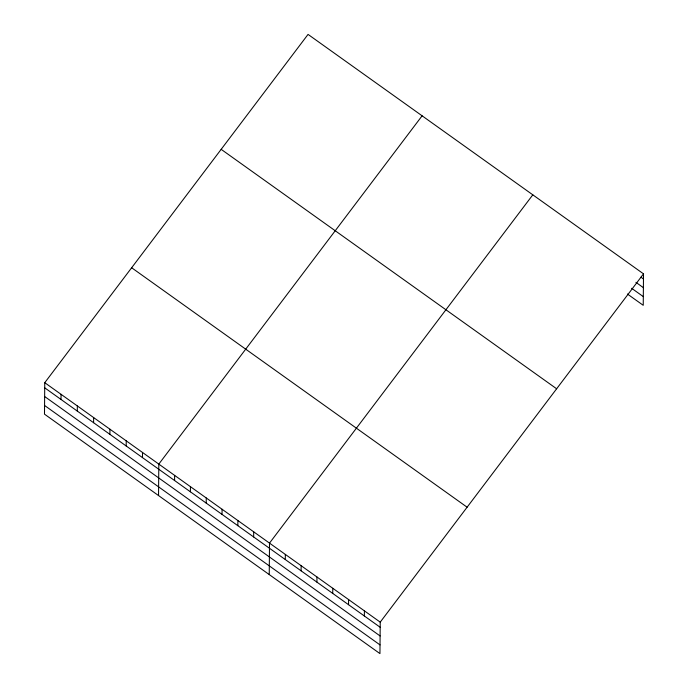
<?xml version="1.0" encoding="UTF-8"?>
<svg xmlns="http://www.w3.org/2000/svg" width="688" height="688" viewBox="0 0 688 688"><rect width="100%" height="100%" fill="white"/><g stroke="black" fill="none" stroke-linecap="round" stroke-linejoin="round"><path stroke-width="1.03" d="M44.763 382.691L44.488 414.15L379.948 653.6L380.223 622.141L643.512 273.85L308.052 34.4L44.763 382.691L380.223 622.141M61.008 399.453L61.051 394.319M77.305 411.08L77.348 405.946M93.594 422.716L93.645 417.582M109.891 434.343L109.934 429.209M126.188 445.979L126.231 440.836M142.476 457.606L142.519 452.472M158.541 495.566L158.816 464.099L422.114 115.816M174.589 480.525L174.632 475.391M190.404 491.808L190.447 486.674M206.219 503.1L206.262 497.966M222.026 514.392L222.078 509.258M237.842 525.675L237.893 520.541M253.657 536.967L253.7 531.833M269.24 574.583L269.515 543.116L532.813 194.833M285.288 559.542L285.331 554.408M301.103 570.834L301.146 565.699M316.919 582.117L316.962 576.983M332.734 593.409L332.777 588.274M348.549 604.692L348.592 599.558M364.356 615.984L364.408 610.849M643.512 273.85L643.237 305.309L627.422 294.025M640.975 277.204L643.469 278.984M635.901 282.321L643.392 287.67M631.661 288.306L643.314 296.623M221.166 149.339L556.626 388.78M131.649 267.752L467.109 507.202M44.72 387.826L380.172 627.275M44.643 396.512L380.103 635.961M44.565 405.464L380.017 644.914"/></g></svg>
